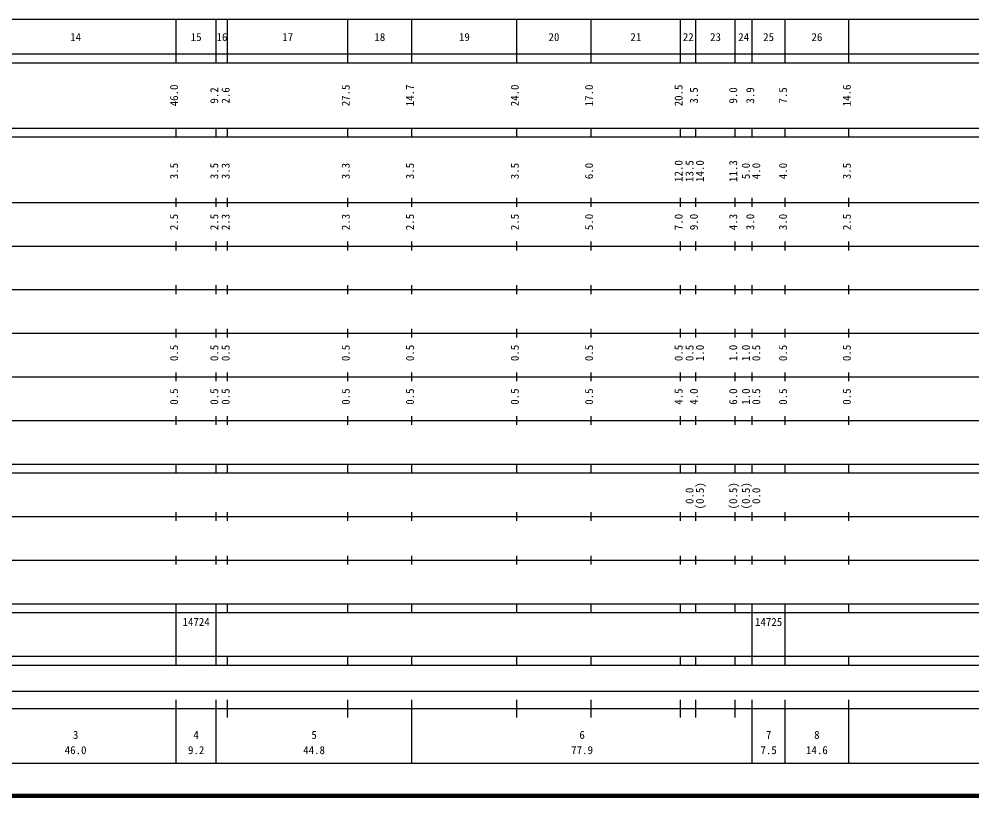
# Model space of a CAD drawing. Units: millimetres on the paper, enlarged 1000 times. Extents: x 40000 to 680000, y 20000 to 380000.
# Drawn here: x 278053 to 496194, y 20000 to 198000 of the extents above; entities that cross this region are included whole.
import ezdxf
from ezdxf.enums import TextEntityAlignment as Align

# ---------------------------------------------------------------- set-up
doc = ezdxf.new("R2010")
doc.units = ezdxf.units.MM
doc.header["$LTSCALE"] = 1000
doc.layers.add('M-TTL', color=2, linetype='Continuous', lineweight=140)
doc.layers.add('M-TTL-BAND', color=7, linetype='Continuous', lineweight=25)
doc.styles.add('ＭＳ ゴシック', font='')
doc.styles.get('ＭＳ ゴシック').set_extended_font_data('MS Gothic')

msp = doc.modelspace()

# ---------------------------------------------------------------- linework, layer by layer
at = {"layer": 'M-TTL'}
msp.add_line((40000, 20000), (680000, 20000), dxfattribs=at)
at = {"layer": 'M-TTL-BAND'}
for p, q in [((68000, 198000), (579000, 198000)), ((314000, 188000), (314000, 198000)), ((323200, 188000), (323200, 198000)), ((325800, 188000), (325800, 198000)), ((353300, 188000), (353300, 198000)), ((368000, 188000), (368000, 198000)), ((392000, 188000), (392000, 198000)), ((409000, 188000), (409000, 198000)), ((429500, 188000), (429500, 198000)), ((433000, 188000), (433000, 198000)), ((442000, 188000), (442000, 198000)), ((445900, 188000), (445900, 198000)), ((453400, 188000), (453400, 198000)), ((468000, 188000), (468000, 198000)), ((40000, 190000), (579000, 190000)), ((40000, 188000), (579000, 188000)), ((40000, 173000), (579000, 173000)), ((314000, 171000), (314000, 173000)), ((323200, 171000), (323200, 173000)), ((325800, 171000), (325800, 173000)), ((353300, 171000), (353300, 173000)), ((368000, 171000), (368000, 173000)), ((392000, 171000), (392000, 173000)), ((409000, 171000), (409000, 173000)), ((429500, 171000), (429500, 173000)), ((433000, 171000), (433000, 173000)), ((442000, 171000), (442000, 173000)), ((445900, 171000), (445900, 173000)), ((453400, 171000), (453400, 173000)), ((468000, 171000), (468000, 173000)), ((40000, 171000), (579000, 171000)), ((40000, 156000), (579000, 156000)), ((314000, 155000), (314000, 157000)), ((323200, 155000), (323200, 157000)), ((325800, 155000), (325800, 157000)), ((353300, 155000), (353300, 157000)), ((368000, 155000), (368000, 157000)), ((392000, 155000), (392000, 157000)), ((409000, 155000), (409000, 157000)), ((429500, 155000), (429500, 157000)), ((433000, 155000), (433000, 157000)), ((442000, 155000), (442000, 157000)), ((445900, 155000), (445900, 157000)), ((453400, 155000), (453400, 157000)), ((468000, 155000), (468000, 157000)), ((314000, 145000), (314000, 147000)), ((323200, 145000), (323200, 147000)), ((325800, 145000), (325800, 147000)), ((353300, 145000), (353300, 147000)), ((368000, 145000), (368000, 147000)), ((392000, 145000), (392000, 147000)), ((409000, 145000), (409000, 147000)), ((429500, 145000), (429500, 147000)), ((433000, 145000), (433000, 147000)), ((442000, 145000), (442000, 147000)), ((445900, 145000), (445900, 147000)), ((453400, 145000), (453400, 147000)), ((468000, 145000), (468000, 147000)), ((46000, 146000), (579000, 146000)), ((52000, 136000), (579000, 136000)), ((314000, 135000), (314000, 137000)), ((323200, 135000), (323200, 137000)), ((325800, 135000), (325800, 137000)), ((353300, 135000), (353300, 137000)), ((368000, 135000), (368000, 137000)), ((392000, 135000), (392000, 137000)), ((409000, 135000), (409000, 137000)), ((429500, 135000), (429500, 137000)), ((433000, 135000), (433000, 137000)), ((442000, 135000), (442000, 137000)), ((445900, 135000), (445900, 137000)), ((453400, 135000), (453400, 137000)), ((468000, 135000), (468000, 137000)), ((314000, 125000), (314000, 127000)), ((323200, 125000), (323200, 127000)), ((325800, 125000), (325800, 127000)), ((353300, 125000), (353300, 127000)), ((368000, 125000), (368000, 127000)), ((392000, 125000), (392000, 127000)), ((409000, 125000), (409000, 127000)), ((429500, 125000), (429500, 127000)), ((433000, 125000), (433000, 127000)), ((442000, 125000), (442000, 127000)), ((445900, 125000), (445900, 127000)), ((453400, 125000), (453400, 127000)), ((468000, 125000), (468000, 127000)), ((46000, 126000), (579000, 126000)), ((52000, 116000), (579000, 116000)), ((314000, 115000), (314000, 117000)), ((323200, 115000), (323200, 117000)), ((325800, 115000), (325800, 117000)), ((353300, 115000), (353300, 117000)), ((368000, 115000), (368000, 117000)), ((392000, 115000), (392000, 117000)), ((409000, 115000), (409000, 117000)), ((429500, 115000), (429500, 117000)), ((433000, 115000), (433000, 117000)), ((442000, 115000), (442000, 117000)), ((445900, 115000), (445900, 117000)), ((453400, 115000), (453400, 117000)), ((468000, 115000), (468000, 117000)), ((314000, 105000), (314000, 107000)), ((323200, 105000), (323200, 107000)), ((325800, 105000), (325800, 107000)), ((353300, 105000), (353300, 107000)), ((368000, 105000), (368000, 107000)), ((392000, 105000), (392000, 107000)), ((409000, 105000), (409000, 107000)), ((429500, 105000), (429500, 107000)), ((433000, 105000), (433000, 107000)), ((442000, 105000), (442000, 107000)), ((445900, 105000), (445900, 107000)), ((453400, 105000), (453400, 107000)), ((468000, 105000), (468000, 107000)), ((46000, 106000), (579000, 106000)), ((40000, 96000), (579000, 96000)), ((314000, 94000), (314000, 96000)), ((323200, 94000), (323200, 96000)), ((325800, 94000), (325800, 96000)), ((353300, 94000), (353300, 96000)), ((368000, 94000), (368000, 96000)), ((392000, 94000), (392000, 96000)), ((409000, 94000), (409000, 96000)), ((429500, 94000), (429500, 96000)), ((433000, 94000), (433000, 96000)), ((442000, 94000), (442000, 96000)), ((445900, 94000), (445900, 96000)), ((453400, 94000), (453400, 96000)), ((468000, 94000), (468000, 96000)), ((40000, 94000), (579000, 94000)), ((49000, 84000), (579000, 84000)), ((314000, 83000), (314000, 85000)), ((323200, 83000), (323200, 85000)), ((325800, 83000), (325800, 85000)), ((353300, 83000), (353300, 85000)), ((368000, 83000), (368000, 85000)), ((392000, 83000), (392000, 85000)), ((409000, 83000), (409000, 85000)), ((429500, 83000), (429500, 85000)), ((433000, 83000), (433000, 85000)), ((442000, 83000), (442000, 85000)), ((445900, 83000), (445900, 85000)), ((453400, 83000), (453400, 85000)), ((468000, 83000), (468000, 85000)), ((314000, 73000), (314000, 75000)), ((323200, 73000), (323200, 75000)), ((325800, 73000), (325800, 75000)), ((353300, 73000), (353300, 75000)), ((368000, 73000), (368000, 75000)), ((392000, 73000), (392000, 75000)), ((409000, 73000), (409000, 75000)), ((429500, 73000), (429500, 75000)), ((433000, 73000), (433000, 75000)), ((442000, 73000), (442000, 75000)), ((445900, 73000), (445900, 75000)), ((453400, 73000), (453400, 75000)), ((468000, 73000), (468000, 75000)), ((40000, 74000), (579000, 74000)), ((40000, 64000), (579000, 64000)), ((314000, 62000), (314000, 64000)), ((323200, 62000), (323200, 64000)), ((325800, 62000), (325800, 64000)), ((353300, 62000), (353300, 64000)), ((368000, 62000), (368000, 64000)), ((392000, 62000), (392000, 64000)), ((409000, 62000), (409000, 64000)), ((429500, 62000), (429500, 64000)), ((433000, 62000), (433000, 64000)), ((442000, 62000), (442000, 64000)), ((445900, 62000), (445900, 64000)), ((453400, 62000), (453400, 64000)), ((468000, 62000), (468000, 64000)), ((40000, 62000), (579000, 62000)), ((314000, 52000), (314000, 62000)), ((323200, 52000), (323200, 62000)), ((445900, 52000), (445900, 62000)), ((453400, 52000), (453400, 62000)), ((40000, 52000), (579000, 52000)), ((314000, 50000), (314000, 52000)), ((323200, 50000), (323200, 52000)), ((325800, 50000), (325800, 52000)), ((353300, 50000), (353300, 52000)), ((368000, 50000), (368000, 52000)), ((392000, 50000), (392000, 52000)), ((409000, 50000), (409000, 52000)), ((429500, 50000), (429500, 52000)), ((433000, 50000), (433000, 52000)), ((442000, 50000), (442000, 52000)), ((445900, 50000), (445900, 52000)), ((453400, 50000), (453400, 52000)), ((468000, 50000), (468000, 52000)), ((40000, 50000), (579000, 50000)), ((71000, 44000), (565000, 44000)), ((314000, 27500), (314000, 42000)), ((323200, 27500), (323200, 42000)), ((325800, 38000), (325800, 42000)), ((353300, 38000), (353300, 42000)), ((368000, 27500), (368000, 42000)), ((392000, 38000), (392000, 42000)), ((409000, 38000), (409000, 42000)), ((429500, 38000), (429500, 42000)), ((433000, 38000), (433000, 42000)), ((442000, 38000), (442000, 42000)), ((445900, 27500), (445900, 42000)), ((453400, 27500), (453400, 42000)), ((468000, 27500), (468000, 42000)), ((40000, 40000), (579000, 40000)), ((68000, 27500), (579000, 27500))]:
    msp.add_line(p, q, dxfattribs=at)

# ---------------------------------------------------------------- texts
at = {"layer": 'M-TTL-BAND', "style": 'ＭＳ ゴシック'}
for s, p in [('14', (291000, 192405)), ('15', (318600, 192405)), ('16', (324500, 192405)), ('17', (339550, 192405)), ('18', (360650, 192405)), ('19', (380000, 192405)), ('20', (400500, 192405)), ('21', (419250, 192405)), ('22', (431250, 192405)), ('23', (437500, 192405)), ('24', (443950, 192405)), ('25', (449650, 192405)), ('26', (460700, 192405)), ('3', (291000, 32523)), ('4', (318600, 32523)), ('5', (345600, 32523)), ('6', (406950, 32523)), ('7', (449650, 32523)), ('8', (460700, 32523)), ('46.0', (291000, 29033)), ('9.2', (318600, 29033)), ('44.8', (345600, 29033)), ('77.9', (406950, 29033)), ('7.5', (449650, 29033)), ('14.6', (460700, 29033))]:
    msp.add_text(s, height=1833, dxfattribs=at).set_placement(p, align=Align.BOTTOM_CENTER)
for s, p in [('46.0', (315000, 180500)), ('9.2', (324200, 180500)), ('2.6', (326800, 180500)), ('27.5', (354300, 180500)), ('14.7', (369000, 180500)), ('24.0', (393000, 180500)), ('17.0', (410000, 180500)), ('20.5', (430500, 180500)), ('3.5', (434000, 180500)), ('9.0', (443000, 180500)), ('3.9', (446900, 180500)), ('7.5', (454400, 180500)), ('14.6', (469000, 180500)), ('3.5', (315000, 163174)), ('3.5', (324200, 163174)), ('3.3', (326800, 163174)), ('3.3', (354300, 163174)), ('3.5', (369000, 163174)), ('3.5', (393000, 163174)), ('6.0', (410000, 163174)), ('12.0', (430500, 163174)), ('13.5', (433000, 163174)), ('14.0', (435370, 163174)), ('11.3', (443000, 163174)), ('5.0', (445900, 163174)), ('4.0', (448270, 163174)), ('4.0', (454400, 163174)), ('3.5', (469000, 163174)), ('2.5', (315000, 151500)), ('2.5', (324200, 151500)), ('2.3', (326800, 151500)), ('2.3', (354300, 151500)), ('2.5', (369000, 151500)), ('2.5', (393000, 151500)), ('5.0', (410000, 151500)), ('7.0', (430500, 151500)), ('9.0', (434000, 151500)), ('4.3', (443000, 151500)), ('3.0', (446900, 151500)), ('3.0', (454400, 151500)), ('2.5', (469000, 151500)), ('0.5', (315000, 121500)), ('0.5', (324200, 121500)), ('0.5', (326800, 121500)), ('0.5', (354300, 121500)), ('0.5', (369000, 121500)), ('0.5', (393000, 121500)), ('0.5', (410000, 121500)), ('0.5', (430500, 121500)), ('0.5', (433000, 121500)), ('1.0', (435370, 121500)), ('1.0', (443000, 121500)), ('1.0', (445900, 121500)), ('0.5', (448270, 121500)), ('0.5', (454400, 121500)), ('0.5', (469000, 121500)), ('0.5', (315000, 111500)), ('0.5', (324200, 111500)), ('0.5', (326800, 111500)), ('0.5', (354300, 111500)), ('0.5', (369000, 111500)), ('0.5', (393000, 111500)), ('0.5', (410000, 111500)), ('4.5', (430500, 111500)), ('4.0', (434000, 111500)), ('6.0', (443000, 111500)), ('1.0', (445900, 111500)), ('0.5', (448270, 111500)), ('0.5', (454400, 111500)), ('0.5', (469000, 111500)), ('0.0', (433000, 88764)), ('(0.5)', (435370, 88764)), ('(0.5)', (443000, 88764)), ('(0.5)', (445900, 88764)), ('0.0', (448270, 88764))]:
    msp.add_text(s, height=1833, rotation=90, dxfattribs=at).set_placement(p, align=Align.BOTTOM_CENTER)
for s, p in [('14724', (315475, 58405)), ('14725', (446525, 58405))]:
    msp.add_text(s, height=1833, dxfattribs=at).set_placement(p, align=Align.BOTTOM_LEFT)

doc.saveas('drawing.dxf')
